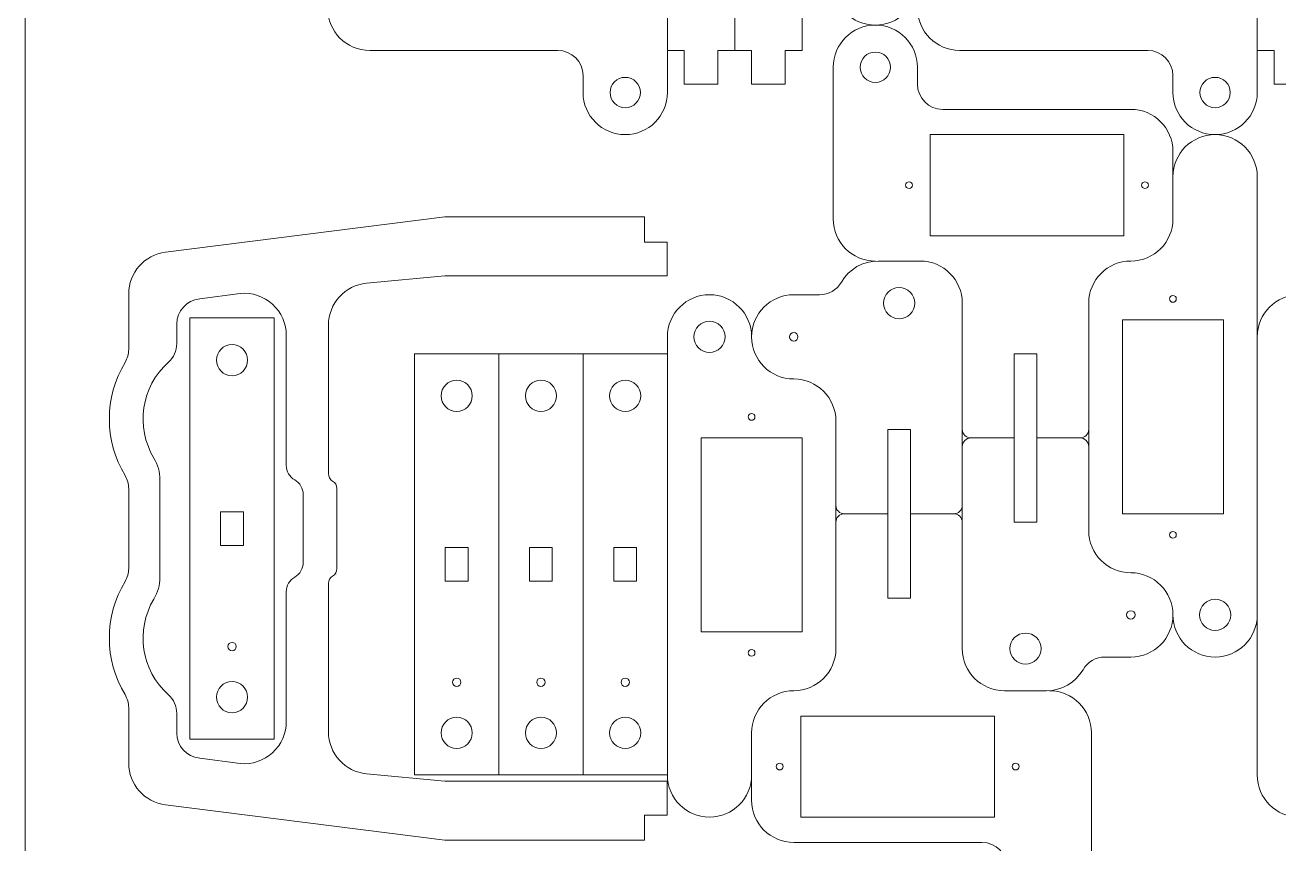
# Model space of a CAD drawing. Header units: millimetres. Extents: x 0 to 380, y -18 to 380.
# Drawn here: x 0 to 148.8, y 99.3 to 196.5 of the extents above; entities that cross this region are included whole.
import ezdxf

# ---------------------------------------------------------------- set-up
doc = ezdxf.new("R2010")
doc.units = ezdxf.units.MM
doc.layers.add('comments', color=30, linetype='CONTINUOUS', lineweight=5, true_color=0xf6921e)
doc.layers.add('cutting', color=5, linetype='CONTINUOUS', lineweight=5, true_color=0x0000ff)

msp = doc.modelspace()

# ---------------------------------------------------------------- linework, layer by layer
at = {"layer": 'comments'}
msp.add_line((0, 380), (0, 0), dxfattribs=at)
at = {"layer": 'cutting'}
for p, q in [((76.22, 193.53), (76.22, 206.53)), ((84.22, 193.53), (84.22, 206.53)), ((92.22, 193.53), (92.22, 206.53)), ((146.22, 193.53), (146.22, 206.53)), ((63.22, 193.53), (40.9, 193.53)), ((78.22, 193.53), (76.22, 193.53)), ((76.22, 188.53), (76.22, 193.53)), ((78.22, 193.53), (78.22, 189.53)), ((82.22, 189.53), (82.22, 193.53)), ((82.22, 193.53), (84.22, 193.53)), ((86.22, 193.53), (84.22, 193.53)), ((84.22, 193.53), (84.22, 193.53)), ((86.22, 193.53), (86.22, 189.53)), ((90.22, 189.53), (90.22, 193.53)), ((90.22, 193.53), (92.22, 193.53)), ((92.22, 193.53), (92.22, 193.53)), ((133.22, 193.53), (110.9, 193.53)), ((146.22, 188.53), (146.22, 193.53)), ((148.22, 193.53), (146.22, 193.53)), ((148.22, 193.53), (148.22, 189.53)), ((66.22, 190.53), (66.22, 188.53)), ((95.9, 191.53), (95.9, 186.53)), ((105.9, 189.53), (105.9, 191.53)), ((136.22, 190.53), (136.22, 188.53)), ((78.22, 189.53), (82.22, 189.53)), ((86.22, 189.53), (90.22, 189.53)), ((148.22, 189.53), (152.22, 189.53)), ((95.9, 186.53), (95.9, 173.53)), ((108.9, 186.53), (131.22, 186.53)), ((71.22, 183.53), (71.22, 183.53)), ((130.4, 183.53), (107.4, 183.53)), ((107.4, 183.53), (107.4, 171.53)), ((130.4, 171.53), (130.4, 183.53)), ((136.22, 173.53), (136.22, 181.53)), ((146.22, 168.53), (146.22, 178.53)), ((49.8, 173.78), (16.67, 169.59)), ((73.5, 173.78), (49.8, 173.78)), ((73.5, 173.78), (73.5, 170.78)), ((107.4, 171.53), (130.4, 171.53)), ((76.2, 170.78), (73.5, 170.78)), ((76.2, 166.76), (76.2, 170.78)), ((106.22, 168.53), (101.22, 168.53)), ((131.22, 168.53), (131.22, 168.53)), ((146.22, 154.53), (146.22, 168.53)), ((40.53, 165.9), (49.8, 166.76)), ((49.8, 166.76), (69.8, 166.76)), ((69.8, 166.76), (76.2, 166.76)), ((12.3, 158.05), (12.3, 164.63)), ((20.72, 164.04), (25.53, 164.68)), ((81.22, 164.53), (81.22, 164.53)), ((91.22, 164.53), (94.29, 164.53)), ((111.22, 146.53), (111.22, 163.53)), ((126.22, 163.53), (126.22, 136.53)), ((18, 158.73), (18, 161.05)), ((19.56, 161.77), (29.56, 161.77)), ((19.56, 111.77), (19.56, 161.77)), ((29.56, 161.77), (29.56, 111.77)), ((36, 143.28), (36, 160.92)), ((130.22, 161.53), (130.22, 138.53)), ((142.22, 161.53), (130.22, 161.53)), ((142.22, 138.53), (142.22, 161.53)), ((31, 159.7), (31, 144.28)), ((76.22, 159.53), (76.22, 107.53)), ((86.22, 159.53), (86.22, 159.53)), ((46.22, 157.53), (56.22, 157.53)), ((46.22, 107.53), (46.22, 157.53)), ((56.22, 157.53), (66.22, 157.53)), ((56.22, 107.53), (56.22, 157.53)), ((66.22, 157.53), (76.22, 157.53)), ((66.22, 107.53), (66.22, 157.53)), ((120.07, 157.53), (117.37, 157.53)), ((117.37, 157.53), (117.37, 147.53)), ((120.07, 147.53), (120.07, 157.53)), ((91.22, 154.53), (91.22, 154.53)), ((146.22, 154.53), (146.22, 117.53)), ((96.22, 122.53), (96.22, 149.53)), ((92.22, 147.53), (80.22, 147.53)), ((80.22, 147.53), (80.22, 124.53)), ((92.22, 124.53), (92.22, 147.53)), ((105.07, 148.53), (102.37, 148.53)), ((102.37, 148.53), (102.37, 138.53)), ((105.07, 138.53), (105.07, 148.53)), ((117.37, 147.53), (112.22, 147.53)), ((117.37, 147.53), (117.37, 137.53)), ((120.07, 137.53), (120.07, 147.53)), ((120.07, 147.53), (125.22, 147.53)), ((111.22, 146.53), (111.22, 122.53)), ((12.3, 132.05), (12.3, 141.52)), ((16, 130.99), (16, 142.57)), ((37, 142.28), (37, 142.28)), ((37, 132.01), (37, 141.55)), ((33, 132.75), (33, 140.82)), ((25.91, 138.77), (23.21, 138.77)), ((23.21, 138.77), (23.21, 134.77)), ((25.91, 134.77), (25.91, 138.77)), ((102.37, 138.53), (97.22, 138.53)), ((102.37, 138.53), (102.37, 128.53)), ((105.07, 138.53), (110.22, 138.53)), ((105.07, 128.53), (105.07, 138.53)), ((130.22, 138.53), (142.22, 138.53)), ((117.37, 137.53), (120.07, 137.53)), ((23.21, 134.77), (25.91, 134.77)), ((52.57, 134.53), (49.87, 134.53)), ((49.87, 134.53), (49.87, 130.53)), ((52.57, 130.53), (52.57, 134.53)), ((62.57, 134.53), (59.87, 134.53)), ((59.87, 134.53), (59.87, 130.53)), ((62.57, 130.53), (62.57, 134.53)), ((72.57, 134.53), (69.87, 134.53)), ((69.87, 134.53), (69.87, 130.53)), ((72.57, 130.53), (72.57, 134.53)), ((37, 131.28), (37, 131.28)), ((36, 112.65), (36, 130.28)), ((49.87, 130.53), (52.57, 130.53)), ((59.87, 130.53), (62.57, 130.53)), ((69.87, 130.53), (72.57, 130.53)), ((31, 129.28), (31, 113.87)), ((102.37, 128.53), (105.07, 128.53)), ((80.22, 124.53), (92.22, 124.53)), ((131.22, 121.53), (128.15, 121.53)), ((141.22, 121.53), (141.22, 121.53)), ((91.22, 117.53), (91.22, 117.53)), ((116.22, 117.53), (121.22, 117.53)), ((146.22, 117.53), (146.22, 107.53)), ((12.3, 115.52), (12.3, 108.94)), ((18, 114.84), (18, 112.51)), ((115.05, 114.53), (92.05, 114.53)), ((92.05, 114.53), (92.05, 102.53)), ((115.05, 102.53), (115.05, 114.53)), ((29.56, 111.77), (19.56, 111.77)), ((86.22, 112.53), (86.22, 104.53)), ((126.55, 99.53), (126.55, 112.53)), ((20.72, 109.53), (25.53, 108.89)), ((40.53, 107.67), (49.8, 106.8)), ((56.22, 107.53), (46.22, 107.53)), ((46.22, 107.53), (46.22, 107.53)), ((66.22, 107.53), (56.22, 107.53)), ((76.22, 107.53), (66.22, 107.53)), ((49.8, 106.8), (69.8, 106.8)), ((69.8, 106.8), (76.2, 106.8)), ((76.2, 106.8), (76.2, 102.78)), ((49.8, 99.78), (16.67, 103.98)), ((73.5, 99.78), (73.5, 102.78)), ((76.2, 102.78), (73.5, 102.78)), ((81.22, 102.53), (81.22, 102.53)), ((92.05, 102.53), (115.05, 102.53)), ((73.5, 99.78), (49.8, 99.78)), ((113.55, 99.53), (91.22, 99.53)), ((126.55, 94.53), (126.55, 99.53))]:
    msp.add_line(p, q, dxfattribs=at)
for centre, radius in [((100.9, 191.53), 1.8), ((71.22, 188.53), 1.8), ((141.22, 188.53), 1.8), ((104.9, 177.53), 0.4), ((132.9, 177.53), 0.4), ((103.72, 163.53), 1.85), ((136.22, 164.03), 0.4), ((81.22, 159.53), 1.85), ((91.22, 159.53), 0.5), ((24.56, 156.77), 1.85), ((51.22, 152.53), 1.85), ((61.22, 152.53), 1.85), ((71.22, 152.53), 1.85), ((86.22, 150.03), 0.4), ((136.22, 136.03), 0.4), ((141.22, 126.53), 1.85), ((131.22, 126.53), 0.5), ((118.72, 122.53), 1.85), ((24.56, 122.77), 0.5), ((86.22, 122.03), 0.4), ((24.56, 116.77), 1.85), ((51.22, 118.53), 0.5), ((61.22, 118.53), 0.5), ((71.22, 118.53), 0.5), ((51.22, 112.53), 1.85), ((61.22, 112.53), 1.85), ((71.22, 112.53), 1.85), ((89.55, 108.53), 0.4), ((117.55, 108.53), 0.4)]:
    msp.add_circle(centre, radius, dxfattribs=at)
for centre, radius, start, end in [((100.9, 201.53), 5, 180, 270), ((100.9, 201.53), 5, 270, 0), ((40.9, 198.53), 5, 180, 270), ((110.9, 198.53), 5, 180, 270), ((100.9, 191.53), 5, 90, 180), ((100.9, 191.53), 5, 0, 90), ((63.22, 190.53), 3, 0, 90), ((133.22, 190.53), 3, 0, 90), ((108.9, 189.53), 3, 180, 270), ((71.22, 188.53), 5, 180, 270), ((71.22, 188.53), 5, 270, 0), ((141.22, 188.53), 5, 180, 270), ((141.22, 188.53), 5, 270, 0), ((131.22, 181.53), 5, 0, 90), ((141.22, 178.53), 5, 90, 180), ((141.22, 178.53), 5, 0, 90), ((100.9, 173.53), 5, 180, 270), ((131.22, 173.53), 5, 270, 0), ((17.3, 164.63), 5, 97.219, 180), ((101.22, 163.53), 5, 90, 150), ((106.22, 163.53), 5, 0, 90), ((131.22, 163.53), 5, 90, 180), ((41, 160.92), 5, 95.3558, 180), ((94.29, 167.53), 3, 270, 330), ((21, 161.05), 3, 95.3558, 180), ((26, 159.7), 5, 0, 95.3558), ((81.22, 159.53), 5, 90, 180), ((81.22, 159.53), 5, 0, 90), ((91.22, 159.53), 5, 90, 270), ((151.22, 159.53), 5, 90, 180), ((9.3, 158.05), 3, 328.8981, 0), ((15, 158.73), 3, 311.8103, 0), ((23, 149.78), 13, 148.8981, 211.1019), ((23, 149.78), 9, 131.8103, 211.0027), ((91.22, 149.53), 5, 0, 90), ((112.22, 148.53), 1, 180, 270), ((112.22, 146.53), 1, 90, 180), ((125.22, 148.53), 1, 270, 0), ((125.22, 146.53), 1, 0, 90), ((11, 142.57), 5, 0, 31.0027), ((9.3, 141.52), 3, 0, 31.1019), ((33, 144.28), 2, 180, 240), ((37, 143.28), 1, 180, 240), ((31, 140.82), 2, 0, 60), ((36, 141.55), 1, 0, 60), ((97.22, 139.53), 1, 180, 270), ((97.22, 137.53), 1, 90, 180), ((110.22, 139.53), 1, 270, 0), ((110.22, 137.53), 1, 360, 90), ((131.22, 136.53), 5, 180, 270), ((31, 132.75), 2, 300, 0), ((9.3, 132.05), 3, 328.8981, 0), ((11, 130.99), 5, 328.9973, 0), ((33, 129.28), 2, 120, 180), ((37, 130.28), 1, 120, 180), ((36, 132.01), 1, 300, 0), ((131.22, 126.53), 5, 270, 90), ((23, 123.78), 13, 148.8981, 211.1019), ((23, 123.78), 9, 148.9973, 228.1897), ((141.22, 126.53), 5, 180, 270), ((141.22, 126.53), 5, 270, 0), ((91.22, 122.53), 5, 270, 0), ((116.22, 122.53), 5, 180, 270), ((128.15, 118.53), 3, 90, 150), ((121.22, 122.53), 5, 270, 330), ((9.3, 115.52), 3, 0, 31.1019), ((15, 114.84), 3, 0, 48.1897), ((91.22, 112.53), 5, 90, 180), ((121.55, 112.53), 5, 0, 90), ((26, 113.87), 5, 264.6442, 0), ((21, 112.51), 3, 180, 264.6442), ((41, 112.65), 5, 180, 264.6442), ((17.3, 108.94), 5, 180, 262.781), ((81.22, 107.53), 5, 180, 270), ((81.22, 107.53), 5, 270, 0), ((151.22, 107.53), 5, 180, 270), ((91.22, 104.53), 5, 180, 270), ((113.55, 96.53), 3, 0, 90)]:
    msp.add_arc(centre, radius, start, end, dxfattribs=at)

doc.saveas('drawing.dxf')
